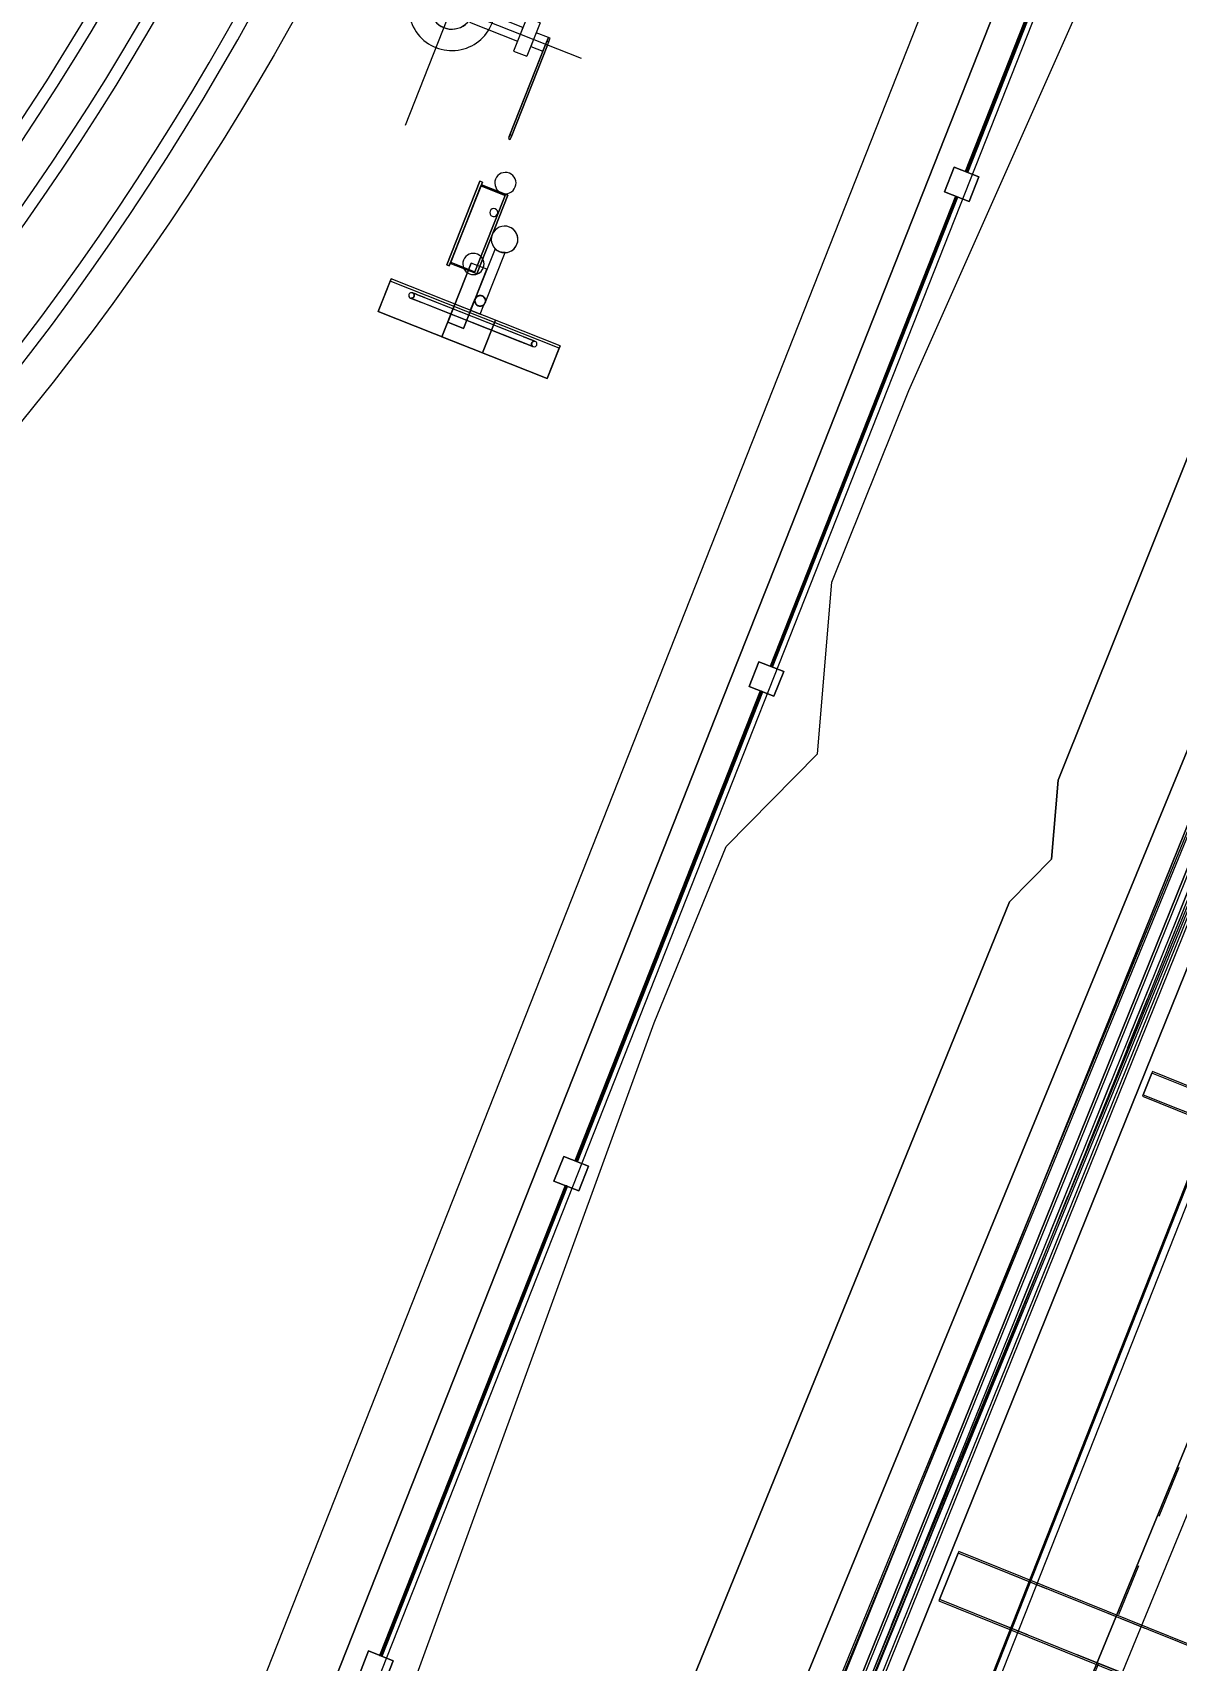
# Model space of a CAD drawing. Header units: metres. Extents: x -207 to 292, y -187 to 169.
# Drawn here: x -12.51 to -10.359, y -42.09 to -39.028 of the extents above; entities that cross this region are included whole.
import ezdxf

# ---------------------------------------------------------------- set-up
doc = ezdxf.new("R2010")
doc.units = ezdxf.units.M
doc.linetypes.add('Dash', pattern=[0.006, 0.003, -0.003])
doc.linetypes.add('Hidden', pattern=[0.007144, 0.004763, -0.002381])
for name, color, linetype, lineweight in [('A-FLOR-HRAL', 7, 'Continuous', 9), ('A-GLAZ-CWMG', 7, 'Continuous', 9), ('A-ROOF', 7, 'Continuous', 9), ('C-TOPO', 7, 'Continuous', 9), ('C-TOPO-LABL', 7, 'Continuous', 9), ('C-TOPO-MINR', 7, 'Continuous', 9), ('CERCO INTERIOR', 7, 'Continuous', 9), ('EQUIPOS PIS', 7, 'Continuous', 9), ('P-SANR-FIXT', 7, 'Continuous', 9), ('S-BEAM', 7, 'Continuous', 9), ('S-BEAM-HDLN', 7, 'Dash', 9), ('solera', 7, 'Continuous', 35)]:
    doc.layers.add(name, color=color, linetype=linetype, lineweight=lineweight)
doc.layers.add('PR10-ARQ-PL-001-Emplazamiento-C-1_dwg', color=7, linetype='Continuous', lineweight=9, true_color=0x767676)
doc.styles.add('Arial_2', font='arial.ttf', dxfattribs={"height": 1.125})

# ---------------------------------------------------------------- blocks, each defined once
blk = doc.blocks.new('M_Estanque-Terraza - M_Estanque-Terraza-2090154-PLANTA EMPLAZAMIENTO ACTUALIZADO')
at = {"layer": 'P-SANR-FIXT'}
for radius, end in [(5.1516, 360), (5.1516, 360), (5.1266, 0), (5.1266, 0), (4.9983, 0), (4.9755, 0), (4.9059, 360), (4.8832, 360)]:
    blk.add_arc((0, 0), radius, 180, end, dxfattribs=at)
blk = doc.blocks.new('Circular Mullion - 5mm-2127248-PLANTA EMPLAZAMIENTO ACTUALIZADO')
at = {"layer": 'A-GLAZ-CWMG'}
for p, q in [((-107.6478, -45.3968), (-107.9974, -46.2801)), ((-107.6455, -45.3977), (-107.9951, -46.281)), ((-107.9951, -46.281), (-107.6455, -45.3977)), ((-107.6455, -45.3977), (-107.6478, -45.3968)), ((-107.6432, -45.3986), (-107.6455, -45.3977)), ((-107.9927, -46.2819), (-107.6432, -45.3986)), ((-107.9974, -46.2801), (-107.9951, -46.281)), ((-107.9951, -46.281), (-107.9927, -46.2819))]:
    blk.add_line(p, q, dxfattribs=at)
blk = doc.blocks.new('Rectangular Mullion - 50 x 50 mm-2128568-PLANTA EMPLAZAMIENTO ACTUALIZADO')
at = {"layer": 'A-GLAZ-CWMG'}
for p, q in [((0.025, 0.025), (-0.025, 0.025)), ((-0.025, 0.025), (-0.025, -0.025)), ((0.025, -0.025), (0.025, 0.025)), ((-0.025, -0.025), (0.025, -0.025))]:
    blk.add_line(p, q, dxfattribs=at)
blk = doc.blocks.new('Rectangular Mullion - 50 x 50 mm-2128569-PLANTA EMPLAZAMIENTO ACTUALIZADO')
at = {"layer": 'A-GLAZ-CWMG'}
for p, q in [((-0.025, -0.025), (-0.025, 0.025)), ((-0.025, 0.025), (0.025, 0.025)), ((0.025, 0.025), (0.025, -0.025)), ((0.025, -0.025), (-0.025, -0.025))]:
    blk.add_line(p, q, dxfattribs=at)
blk = doc.blocks.new('M_Tuberia Alimentación-02 - M_Tuberia Alimentación-02-2155587-PLANTA EMPLAZAMIENTO ACTUALIZADO')
at = {"layer": 'P-SANR-FIXT'}
for p, q in [((0, 0), (0, 0.239)), ((-0.1897, 0.1905), (-0.1934, 0.1905)), ((-0.1934, 0.1905), (-0.1934, 0.186)), ((-0.1934, 0.1905), (-0.1934, 0.1828)), ((-0.1934, 0), (-0.1934, 0.186)), ((-0.1897, 0.1828), (-0.1897, 0.1905)), ((-0.1897, 0.186), (-0.1897, 0.1905)), ((-0.1897, 0.186), (-0.1897, 0)), ((-0.1934, 0.1828), (-0.1934, -0.0065)), ((-0.1934, 0.1828), (-0.1897, 0.1828)), ((-0.1897, -0.0065), (-0.1897, 0.1828)), ((-0.1384, 0.0338), (-0.165, 0.0338)), ((-0.165, 0), (-0.165, 0.0338)), ((-0.1384, 0), (-0.1384, 0.0338)), ((-0.1934, 0), (-0.1934, -0.0139)), ((-0.1934, 0), (-0.1897, 0)), ((-0.165, 0.0139), (-0.1897, 0.0139)), ((-0.1897, 0.0139), (-0.1897, 0)), ((-0.1897, -0.0139), (-0.1897, 0)), ((-0.1897, 0), (-0.1897, -0.0139)), ((-0.165, 0), (-0.165, 0.0139)), ((-0.165, -0.0139), (-0.165, 0)), ((-0.165, -0.0338), (-0.165, 0)), ((-0.0411, 0.0139), (-0.1384, 0.0139)), ((-0.1384, 0), (-0.1384, 0.0139)), ((-0.1384, -0.0338), (-0.1384, 0)), ((-0.1384, -0.0139), (-0.1384, 0)), ((-0.0411, 0), (-0.0411, 0.0139)), ((-0.0411, -0.0139), (-0.0411, 0)), ((0.0474, 0.0264), (0.0421, 0.0264)), ((0.0474, 0), (0.0474, 0.0264)), ((0.5661, 0.025), (0.0474, 0.025)), ((0.0474, 0), (0.0474, 0.025)), ((0.0474, -0.0264), (0.0474, 0)), ((0.5661, 0), (0.5661, 0.025)), ((-0.2622, 0), (0.3415, 0)), ((-0.1934, -0.0065), (-0.1897, -0.0065)), ((-0.1934, -0.0139), (-0.1897, -0.0139)), ((-0.1897, -0.0139), (-0.165, -0.0139)), ((-0.1384, -0.0139), (-0.0411, -0.0139)), ((0, 0), (0, -0.239)), ((0.0421, -0.0264), (0.0474, -0.0264)), ((0.0474, -0.025), (0.0474, 0)), ((0.0474, -0.025), (0.5661, -0.025)), ((0.5661, -0.025), (0.5661, 0)), ((-0.165, -0.0338), (-0.1384, -0.0338))]:
    blk.add_line(p, q, dxfattribs=at)
at = {"layer": 'P-SANR-FIXT', "flags": 128}
for points in [[(0.0421, 0.0264), (0.0405, 0.0264), (0.0388, 0.0264), (0.0371, 0.0264), (0.0354, 0.0264), (0.0338, 0.0264), (0.0321, 0.0264), (0.0305, 0.0264), (0.0289, 0.0264), (0.0273, 0.0264), (0.0257, 0.0264), (0.0242, 0.0264), (0.0227, 0.0264), (0.0212, 0.0264), (0.0198, 0.0264), (0.0183, 0.0264), (0.017, 0.0264), (0.0156, 0.0264), (0.0144, 0.0264), (0.0131, 0.0264), (0.0119, 0.0264), (0.0108, 0.0264), (0.0097, 0.0264), (0.0086, 0.0264), (0.0076, 0.0264), (0.0067, 0.0264), (0.0058, 0.0264), (0.005, 0.0264), (0.0042, 0.0264), (0.0035, 0.0264), (0.0029, 0.0264), (0.0023, 0.0264), (0.0018, 0.0264), (0.0013, 0.0264), (0.0009, 0.0264), (0.0006, 0.0264), (0.0004, 0.0264), (0.0002, 0.0264), (0.0001, 0.0264), (0, 0.0264)], [(0, -0.0264), (0, -0.0264), (0.0001, -0.0264), (0.0003, -0.0264), (0.0005, -0.0264), (0.0008, -0.0264), (0.0012, -0.0264), (0.0016, -0.0264), (0.0021, -0.0264), (0.0027, -0.0264), (0.0033, -0.0264), (0.004, -0.0264), (0.0048, -0.0264), (0.0056, -0.0264), (0.0064, -0.0264), (0.0074, -0.0264), (0.0083, -0.0264), (0.0094, -0.0264), (0.0105, -0.0264), (0.0116, -0.0264), (0.0128, -0.0264), (0.014, -0.0264), (0.0153, -0.0264), (0.0166, -0.0264), (0.018, -0.0264), (0.0194, -0.0264), (0.0208, -0.0264), (0.0223, -0.0264), (0.0238, -0.0264), (0.0253, -0.0264), (0.0269, -0.0264), (0.0285, -0.0264), (0.0301, -0.0264), (0.0317, -0.0264), (0.0333, -0.0264), (0.035, -0.0264), (0.0366, -0.0264), (0.0383, -0.0264), (0.04, -0.0264), (0.0417, -0.0264), (0.0421, -0.0264)]]:
    blk.add_lwpolyline(points, dxfattribs=at)
at = {"layer": 'P-SANR-FIXT'}
for radius, start, end in [(0.0814, 360, 180), (0.0814, 360, 180), (0.0814, 360, 180), (0.0814, 360, 180), (0.0411, 0, 180), (0.0411, 360, 180), (0.0411, 360, 180), (0.0411, 360, 180), (0.0411, 360, 180), (0.0411, 360, 180), (0.0814, 180, 360), (0.0814, 180, 360), (0.0814, 180, 360), (0.0814, 180, 360), (0.0411, 180, 0), (0.0411, 180, 360), (0.0411, 180, 360), (0.0411, 180, 360), (0.0411, 180, 360), (0.0411, 180, 360), (0.0264, 0, 180), (0.0264, 180, 0), (0.025, 0, 180), (0.025, 360, 180), (0.025, 180, 0), (0.025, 180, 360)]:
    blk.add_arc((0, 0), radius, start, end, dxfattribs=at)
blk = doc.blocks.new('M_Tuberia Control-01 - M_Tuberia Control-01-2159111-PLANTA EMPLAZAMIENTO ACTUALIZADO')
at = {"layer": 'P-SANR-FIXT'}
for p, q in [((0.1525, 0.1709), (0.1475, 0.1709)), ((0.1475, 0.1709), (0.2138, 0.1709)), ((0.1475, 0.1709), (0.1475, -0.1709)), ((0.1475, 0.1709), (0.1475, -0.1709)), ((0.2138, 0.1709), (0.1525, 0.1709)), ((0.1525, 0.1709), (0.1525, -0.1709)), ((0.1525, 0.1709), (0.1525, -0.1709)), ((0.2138, -0.1709), (0.2138, 0.1709)), ((0.2138, 0.1709), (0.2138, -0.1709)), ((0.1575, 0.1228), (0.1575, -0.1225)), ((0.1675, -0.1225), (0.1675, 0.1228)), ((0.1573, 0.0993), (0.1573, -0.099)), ((0.1677, -0.099), (0.1677, 0.0993)), ((0.2138, 0.0401), (0.1475, 0.0401)), ((0.1475, 0.0401), (0.2138, 0.0401)), ((0.1475, 0.0401), (0.1475, -0.0423)), ((0.1475, 0.0401), (0.1475, -0.0423)), ((0.2138, -0.0423), (0.2138, 0.0401)), ((0.2138, 0.0401), (0.2138, -0.0423)), ((0.1244, 0.01), (0.0229, 0.01)), ((0.1244, 0.01), (0.0229, 0.01)), ((0.1475, 0.0089), (0.129, 0.0089)), ((0.1475, -0.0011), (0.1475, 0.0089)), ((-0.0795, -0.025), (0.0795, -0.025)), ((0.0795, -0.025), (-0.0795, -0.025)), ((-0.0795, -0.0784), (-0.0795, -0.025)), ((-0.0795, -0.025), (-0.0795, -0.0784)), ((-0.077, -0.0294), (0.077, -0.0294)), ((0.077, -0.0294), (-0.077, -0.0294)), ((-0.077, -0.0294), (-0.077, -0.0784)), ((-0.077, -0.0784), (-0.077, -0.0294)), ((0.0229, -0.01), (0.1244, -0.01)), ((0.0229, -0.01), (0.1244, -0.01)), ((0.1841, -0.0103), (0.0646, -0.0103)), ((0.0646, -0.0103), (0.1841, -0.0103)), ((0.0646, -0.0103), (0.0646, -0.0423)), ((0.0646, -0.0103), (0.0646, -0.0423)), ((0.077, -0.0784), (0.077, -0.0294)), ((0.077, -0.0784), (0.077, -0.0294)), ((0.0795, -0.025), (0.0795, -0.0784)), ((0.0795, -0.025), (0.0795, -0.0784)), ((0.1244, -0.01), (0.1244, -0.0111)), ((0.1244, -0.0111), (0.1475, -0.0111)), ((0.1475, -0.0111), (0.1475, -0.0011)), ((0.1841, -0.0423), (0.1841, -0.0103)), ((0.1841, -0.0103), (0.1841, -0.0423)), ((0.1841, -0.0423), (0.0646, -0.0423)), ((0.0646, -0.0423), (0.1841, -0.0423)), ((0.2138, -0.0423), (0.1475, -0.0423)), ((0.1475, -0.0423), (0.2138, -0.0423)), ((0.0845, -0.0784), (-0.0845, -0.0784)), ((-0.0845, -0.0784), (0.0845, -0.0784)), ((-0.0845, -0.0784), (-0.0845, -0.0836)), ((-0.0845, -0.0784), (-0.0845, -0.0836)), ((0.0845, -0.0836), (-0.0845, -0.0836)), ((-0.0845, -0.0836), (0.0845, -0.0836)), ((-0.0795, -0.0784), (0.0795, -0.0784)), ((0.0795, -0.0784), (-0.0795, -0.0784)), ((0.077, -0.0784), (-0.077, -0.0784)), ((-0.077, -0.0784), (0.077, -0.0784)), ((0.0845, -0.0836), (0.0845, -0.0784)), ((0.0845, -0.0784), (0.0845, -0.0836)), ((0.2138, -0.1709), (0.1475, -0.1709)), ((0.1475, -0.1709), (0.1525, -0.1709)), ((0.1525, -0.1709), (0.2138, -0.1709))]:
    blk.add_line(p, q, dxfattribs=at)
at = {"layer": 'P-SANR-FIXT', "flags": 128}
for points in [[(0.1573, 0.1243), (0.1573, 0.1243), (0.1573, 0.1242), (0.1573, 0.1241), (0.1573, 0.124), (0.1573, 0.1238), (0.1573, 0.1236), (0.1573, 0.1233), (0.1573, 0.123), (0.1573, 0.1227), (0.1573, 0.1223), (0.1573, 0.1219), (0.1573, 0.1215), (0.1573, 0.121), (0.1573, 0.1205), (0.1573, 0.1199), (0.1573, 0.1193), (0.1573, 0.1187), (0.1573, 0.1181), (0.1573, 0.1174), (0.1573, 0.1167), (0.1573, 0.116), (0.1573, 0.1152), (0.1573, 0.1144), (0.1573, 0.1136), (0.1573, 0.1128), (0.1573, 0.1119), (0.1573, 0.1111), (0.1573, 0.1102), (0.1573, 0.1093), (0.1573, 0.1083), (0.1573, 0.1074), (0.1573, 0.1064), (0.1573, 0.1055), (0.1573, 0.1045), (0.1573, 0.1035), (0.1573, 0.1025), (0.1573, 0.1015), (0.1573, 0.1005), (0.1573, 0.0995), (0.1573, 0.0993)], [(0.1677, 0.0993), (0.1677, 0.1003), (0.1677, 0.1013), (0.1677, 0.1023), (0.1677, 0.1033), (0.1677, 0.1042), (0.1677, 0.1052), (0.1677, 0.1062), (0.1677, 0.1071), (0.1677, 0.1081), (0.1677, 0.109), (0.1677, 0.1099), (0.1677, 0.1108), (0.1677, 0.1117), (0.1677, 0.1126), (0.1677, 0.1134), (0.1677, 0.1142), (0.1677, 0.115), (0.1677, 0.1158), (0.1677, 0.1165), (0.1677, 0.1172), (0.1677, 0.1179), (0.1677, 0.1185), (0.1677, 0.1192), (0.1677, 0.1198), (0.1677, 0.1203), (0.1677, 0.1208), (0.1677, 0.1213), (0.1677, 0.1218), (0.1677, 0.1222), (0.1677, 0.1226), (0.1677, 0.1229), (0.1677, 0.1232), (0.1677, 0.1235), (0.1677, 0.1237), (0.1677, 0.1239), (0.1677, 0.1241), (0.1677, 0.1242), (0.1677, 0.1242), (0.1677, 0.1243)], [(0.1573, -0.099), (0.1573, -0.1), (0.1573, -0.101), (0.1573, -0.102), (0.1573, -0.103), (0.1573, -0.104), (0.1573, -0.1049), (0.1573, -0.1059), (0.1573, -0.1069), (0.1573, -0.1078), (0.1573, -0.1087), (0.1573, -0.1097), (0.1573, -0.1105), (0.1573, -0.1114), (0.1573, -0.1123), (0.1573, -0.1131), (0.1573, -0.1139), (0.1573, -0.1147), (0.1573, -0.1155), (0.1573, -0.1162), (0.1573, -0.1169), (0.1573, -0.1176), (0.1573, -0.1183), (0.1573, -0.1189), (0.1573, -0.1195), (0.1573, -0.12), (0.1573, -0.1206), (0.1573, -0.1211), (0.1573, -0.1215), (0.1573, -0.1219), (0.1573, -0.1223), (0.1573, -0.1226), (0.1573, -0.123), (0.1573, -0.1232), (0.1573, -0.1235), (0.1573, -0.1236), (0.1573, -0.1238), (0.1573, -0.1239), (0.1573, -0.124), (0.1573, -0.124)], [(0.1677, -0.124), (0.1677, -0.124), (0.1677, -0.1239), (0.1677, -0.1238), (0.1677, -0.1237), (0.1677, -0.1235), (0.1677, -0.1233), (0.1677, -0.123), (0.1677, -0.1227), (0.1677, -0.1224), (0.1677, -0.122), (0.1677, -0.1216), (0.1677, -0.1212), (0.1677, -0.1207), (0.1677, -0.1202), (0.1677, -0.1196), (0.1677, -0.1191), (0.1677, -0.1184), (0.1677, -0.1178), (0.1677, -0.1171), (0.1677, -0.1164), (0.1677, -0.1157), (0.1677, -0.1149), (0.1677, -0.1142), (0.1677, -0.1133), (0.1677, -0.1125), (0.1677, -0.1117), (0.1677, -0.1108), (0.1677, -0.1099), (0.1677, -0.109), (0.1677, -0.1081), (0.1677, -0.1071), (0.1677, -0.1062), (0.1677, -0.1052), (0.1677, -0.1042), (0.1677, -0.1033), (0.1677, -0.1023), (0.1677, -0.1013), (0.1677, -0.1003), (0.1677, -0.0993), (0.1677, -0.099)]]:
    blk.add_lwpolyline(points, dxfattribs=at)
at = {"layer": 'P-SANR-FIXT'}
for centre, radius, start, end in [((0.1625, 0.1243), 0.00518, 90, 270), ((0.1625, 0.1243), 0.00518, 270, 90), ((0, 0), 0.025, 360, 180), ((0, 0), 0.025, 0, 180), ((0, 0), 0.025, 180, 360), ((0.1244, 0), 0.01, 360, 180), ((0.1244, 0), 0.01, 0, 180), ((0.1244, 0), 0.01, 180, 360), ((0.1244, 0), 0.01, 180, 360), ((-0.099, -0.0375), 0.02, 0, 180), ((-0.099, -0.0375), 0.02, 0, 180), ((-0.0394, -0.0375), 0.0075, 360, 180), ((-0.0394, -0.0375), 0.0075, 0, 180), ((0, 0), 0.025, 180, 360), ((0.0646, -0.0375), 0.02, 360, 180), ((0.0646, -0.0375), 0.02, 0, 180), ((-0.099, -0.0375), 0.02, 180, 0), ((-0.099, -0.0375), 0.02, 180, 360), ((-0.0394, -0.0375), 0.0075, 180, 360), ((-0.0394, -0.0375), 0.0075, 180, 360), ((0.0646, -0.0375), 0.02, 180, 360), ((0.0646, -0.0375), 0.02, 180, 360), ((0.1625, -0.124), 0.00518, 90, 270), ((0.1625, -0.124), 0.00518, 270, 90)]:
    blk.add_arc(centre, radius, start, end, dxfattribs=at)
for points, knots in [([(0.1625, 0.1191), (0.1622, 0.1191), (0.1617, 0.1191), (0.161, 0.1193), (0.1606, 0.1194), (0.1602, 0.1196), (0.1598, 0.1198), (0.1595, 0.1201), (0.1591, 0.1203), (0.1588, 0.1206), (0.1586, 0.1209), (0.1584, 0.1211), (0.1582, 0.1213), (0.1581, 0.1215), (0.158, 0.1216), (0.1579, 0.1218), (0.1578, 0.1221), (0.1577, 0.1224), (0.1576, 0.1225), (0.1576, 0.1226), (0.1576, 0.1227), (0.1575, 0.1228), (0.1575, 0.1228), (0.1575, 0.1228), (0.1576, 0.1227), (0.1576, 0.1226), (0.1576, 0.1225), (0.1577, 0.1224), (0.1578, 0.1221), (0.1579, 0.1218), (0.158, 0.1216), (0.1581, 0.1215), (0.1582, 0.1213), (0.1584, 0.1211), (0.1586, 0.1209), (0.1588, 0.1206), (0.1591, 0.1203), (0.1595, 0.1201), (0.1598, 0.1198), (0.1602, 0.1196), (0.1606, 0.1194), (0.161, 0.1193), (0.1617, 0.1191), (0.1622, 0.1191), (0.1625, 0.1191)], [0, 0, 0, 0, 0.055556, 0.083333, 0.111111, 0.138889, 0.166667, 0.194444, 0.222222, 0.25, 0.277778, 0.305556, 0.319444, 0.333333, 0.347222, 0.361111, 0.388889, 0.416667, 0.430556, 0.444444, 0.458333, 0.472222, 0.5, 0.527778, 0.541667, 0.555556, 0.569444, 0.583333, 0.611111, 0.638889, 0.652778, 0.666667, 0.680556, 0.694444, 0.722222, 0.75, 0.777778, 0.805556, 0.833333, 0.861111, 0.888889, 0.916667, 0.944444, 1, 1, 1, 1]), ([(0.1625, 0.1191), (0.1628, 0.1191), (0.1633, 0.1191), (0.164, 0.1193), (0.1644, 0.1194), (0.1648, 0.1196), (0.1652, 0.1198), (0.1655, 0.1201), (0.1659, 0.1203), (0.1662, 0.1206), (0.1664, 0.1209), (0.1666, 0.1211), (0.1668, 0.1213), (0.1669, 0.1215), (0.167, 0.1216), (0.1671, 0.1218), (0.1672, 0.1221), (0.1673, 0.1224), (0.1674, 0.1225), (0.1674, 0.1226), (0.1674, 0.1227), (0.1675, 0.1228), (0.1675, 0.1228), (0.1675, 0.1228), (0.1674, 0.1227), (0.1674, 0.1226), (0.1674, 0.1225), (0.1673, 0.1224), (0.1672, 0.1221), (0.1671, 0.1218), (0.167, 0.1216), (0.1669, 0.1215), (0.1668, 0.1213), (0.1666, 0.1211), (0.1664, 0.1209), (0.1662, 0.1206), (0.1659, 0.1203), (0.1655, 0.1201), (0.1652, 0.1198), (0.1648, 0.1196), (0.1644, 0.1194), (0.164, 0.1193), (0.1633, 0.1191), (0.1628, 0.1191), (0.1625, 0.1191)], [0, 0, 0, 0, 0.055556, 0.083333, 0.111111, 0.138889, 0.166667, 0.194444, 0.222222, 0.25, 0.277778, 0.305556, 0.319444, 0.333333, 0.347222, 0.361111, 0.388889, 0.416667, 0.430556, 0.444444, 0.458333, 0.472222, 0.5, 0.527778, 0.541667, 0.555556, 0.569444, 0.583333, 0.611111, 0.638889, 0.652778, 0.666667, 0.680556, 0.694444, 0.722222, 0.75, 0.777778, 0.805556, 0.833333, 0.861111, 0.888889, 0.916667, 0.944444, 1, 1, 1, 1]), ([(0.025, 0), (0.025, 0.0008), (0.0249, 0.0023), (0.0245, 0.0051), (0.0239, 0.0073), (0.0234, 0.0088), (0.0232, 0.0094), (0.023, 0.0097), (0.0229, 0.0099), (0.0229, 0.01), (0.0229, 0.01)], [0, 0, 0, 0, 0.142857, 0.285714, 0.571429, 0.678571, 0.785714, 0.839286, 0.892857, 1, 1, 1, 1]), ([(0.0229, 0.01), (0.0229, 0.01), (0.023, 0.0098), (0.0234, 0.0088), (0.0242, 0.0067), (0.0248, 0.0034), (0.025, 0.0012), (0.025, 0)], [0, 0, 0, 0, 0.142857, 0.285714, 0.571429, 0.785714, 1, 1, 1, 1]), ([(0.025, 0), (0.025, 0.0008), (0.0249, 0.0023), (0.0245, 0.0051), (0.0239, 0.0073), (0.0234, 0.0088), (0.0232, 0.0094), (0.023, 0.0097), (0.0229, 0.0099), (0.0229, 0.01), (0.0229, 0.01)], [0, 0, 0, 0, 0.142857, 0.285714, 0.571429, 0.678571, 0.785714, 0.839286, 0.892857, 1, 1, 1, 1]), ([(0.0229, 0.01), (0.0229, 0.01), (0.023, 0.0098), (0.0234, 0.0088), (0.0242, 0.0067), (0.0248, 0.0034), (0.025, 0.0012), (0.025, 0)], [0, 0, 0, 0, 0.142857, 0.285714, 0.571429, 0.785714, 1, 1, 1, 1]), ([(0.1144, 0), (0.1144, 0.0005), (0.1144, 0.0011), (0.1146, 0.002), (0.1147, 0.0027), (0.1149, 0.0033), (0.1151, 0.0039), (0.1154, 0.0045), (0.1157, 0.005), (0.116, 0.0055), (0.1164, 0.006), (0.1167, 0.0065), (0.1171, 0.0069), (0.1175, 0.0073), (0.118, 0.0078), (0.1186, 0.0082), (0.1192, 0.0086), (0.1198, 0.0089), (0.1209, 0.0094), (0.1224, 0.0099), (0.1237, 0.01), (0.1244, 0.01)], [0, 0, 0, 0, 0.071429, 0.107143, 0.142857, 0.178571, 0.214286, 0.25, 0.285714, 0.321429, 0.357143, 0.392857, 0.428571, 0.464286, 0.5, 0.571429, 0.607143, 0.642857, 0.714286, 0.857143, 1, 1, 1, 1]), ([(0.1244, 0.01), (0.1237, 0.01), (0.1224, 0.0099), (0.1209, 0.0094), (0.1198, 0.0089), (0.1192, 0.0086), (0.1188, 0.0083), (0.1183, 0.008), (0.1179, 0.0076), (0.1175, 0.0073), (0.1171, 0.0069), (0.1167, 0.0065), (0.1164, 0.006), (0.116, 0.0055), (0.1157, 0.005), (0.1154, 0.0045), (0.1151, 0.0039), (0.1149, 0.0033), (0.1147, 0.0027), (0.1146, 0.002), (0.1144, 0.0011), (0.1144, 0.0005), (0.1144, 0)], [0, 0, 0, 0, 0.142857, 0.285714, 0.357143, 0.392857, 0.428571, 0.464286, 0.5, 0.535714, 0.571429, 0.607143, 0.642857, 0.678571, 0.714286, 0.75, 0.785714, 0.821429, 0.857143, 0.892857, 0.928571, 1, 1, 1, 1]), ([(0.1144, 0), (0.1144, 0.0005), (0.1144, 0.0011), (0.1146, 0.002), (0.1147, 0.0027), (0.1149, 0.0033), (0.1151, 0.0039), (0.1154, 0.0045), (0.1157, 0.005), (0.116, 0.0055), (0.1164, 0.006), (0.1167, 0.0065), (0.1171, 0.0069), (0.1175, 0.0073), (0.118, 0.0078), (0.1186, 0.0082), (0.1192, 0.0086), (0.1198, 0.0089), (0.1209, 0.0094), (0.1224, 0.0099), (0.1237, 0.01), (0.1244, 0.01)], [0, 0, 0, 0, 0.071429, 0.107143, 0.142857, 0.178571, 0.214286, 0.25, 0.285714, 0.321429, 0.357143, 0.392857, 0.428571, 0.464286, 0.5, 0.571429, 0.607143, 0.642857, 0.714286, 0.857143, 1, 1, 1, 1]), ([(0.1244, 0.01), (0.1237, 0.01), (0.1224, 0.0099), (0.1209, 0.0094), (0.1198, 0.0089), (0.1192, 0.0086), (0.1188, 0.0083), (0.1183, 0.008), (0.1179, 0.0076), (0.1175, 0.0073), (0.1171, 0.0069), (0.1167, 0.0065), (0.1164, 0.006), (0.116, 0.0055), (0.1157, 0.005), (0.1154, 0.0045), (0.1151, 0.0039), (0.1149, 0.0033), (0.1147, 0.0027), (0.1146, 0.002), (0.1144, 0.0011), (0.1144, 0.0005), (0.1144, 0)], [0, 0, 0, 0, 0.142857, 0.285714, 0.357143, 0.392857, 0.428571, 0.464286, 0.5, 0.535714, 0.571429, 0.607143, 0.642857, 0.678571, 0.714286, 0.75, 0.785714, 0.821429, 0.857143, 0.892857, 0.928571, 1, 1, 1, 1]), ([(0.1244, -0.01), (0.1237, -0.01), (0.1224, -0.0099), (0.1209, -0.0094), (0.1198, -0.0089), (0.1192, -0.0086), (0.1188, -0.0083), (0.1183, -0.008), (0.1179, -0.0076), (0.1175, -0.0073), (0.1171, -0.0069), (0.1167, -0.0065), (0.1164, -0.006), (0.116, -0.0055), (0.1157, -0.005), (0.1154, -0.0045), (0.1151, -0.0039), (0.1149, -0.0033), (0.1147, -0.0027), (0.1146, -0.002), (0.1144, -0.0011), (0.1144, -0.0005), (0.1144, 0)], [0, 0, 0, 0, 0.142857, 0.285714, 0.357143, 0.392857, 0.428571, 0.464286, 0.5, 0.535714, 0.571429, 0.607143, 0.642857, 0.678571, 0.714286, 0.75, 0.785714, 0.821429, 0.857143, 0.892857, 0.928571, 1, 1, 1, 1]), ([(0.1144, 0), (0.1144, -0.0005), (0.1144, -0.0011), (0.1146, -0.002), (0.1147, -0.0027), (0.1149, -0.0033), (0.1151, -0.0039), (0.1154, -0.0045), (0.1157, -0.005), (0.116, -0.0055), (0.1164, -0.006), (0.1167, -0.0065), (0.1171, -0.0069), (0.1175, -0.0073), (0.118, -0.0078), (0.1186, -0.0082), (0.1192, -0.0086), (0.1198, -0.0089), (0.1209, -0.0094), (0.1224, -0.0099), (0.1237, -0.01), (0.1244, -0.01)], [0, 0, 0, 0, 0.071429, 0.107143, 0.142857, 0.178571, 0.214286, 0.25, 0.285714, 0.321429, 0.357143, 0.392857, 0.428571, 0.464286, 0.5, 0.571429, 0.607143, 0.642857, 0.714286, 0.857143, 1, 1, 1, 1]), ([(0.1144, 0), (0.1144, -0.0005), (0.1144, -0.0011), (0.1146, -0.002), (0.1147, -0.0027), (0.1149, -0.0033), (0.1151, -0.0039), (0.1154, -0.0045), (0.1157, -0.005), (0.116, -0.0055), (0.1164, -0.006), (0.1167, -0.0065), (0.1171, -0.0069), (0.1175, -0.0073), (0.118, -0.0078), (0.1186, -0.0082), (0.1192, -0.0086), (0.1198, -0.0089), (0.1209, -0.0094), (0.1224, -0.0099), (0.1237, -0.01), (0.1244, -0.01)], [0, 0, 0, 0, 0.071429, 0.107143, 0.142857, 0.178571, 0.214286, 0.25, 0.285714, 0.321429, 0.357143, 0.392857, 0.428571, 0.464286, 0.5, 0.571429, 0.607143, 0.642857, 0.714286, 0.857143, 1, 1, 1, 1]), ([(0.1244, -0.01), (0.1237, -0.01), (0.1224, -0.0099), (0.1209, -0.0094), (0.1198, -0.0089), (0.1192, -0.0086), (0.1188, -0.0083), (0.1183, -0.008), (0.1179, -0.0076), (0.1175, -0.0073), (0.1171, -0.0069), (0.1167, -0.0065), (0.1164, -0.006), (0.116, -0.0055), (0.1157, -0.005), (0.1154, -0.0045), (0.1151, -0.0039), (0.1149, -0.0033), (0.1147, -0.0027), (0.1146, -0.002), (0.1144, -0.0011), (0.1144, -0.0005), (0.1144, 0)], [0, 0, 0, 0, 0.142857, 0.285714, 0.357143, 0.392857, 0.428571, 0.464286, 0.5, 0.535714, 0.571429, 0.607143, 0.642857, 0.678571, 0.714286, 0.75, 0.785714, 0.821429, 0.857143, 0.892857, 0.928571, 1, 1, 1, 1]), ([(0.1344, 0), (0.1344, 0.0006), (0.1343, 0.0015), (0.134, 0.0025), (0.1337, 0.0036), (0.1332, 0.0047), (0.1324, 0.0059), (0.1317, 0.0068), (0.1312, 0.0073), (0.1309, 0.0075), (0.1307, 0.0077), (0.1305, 0.0079), (0.1302, 0.0081), (0.1299, 0.0084), (0.1295, 0.0086), (0.1293, 0.0087), (0.1292, 0.0087), (0.1291, 0.0088), (0.129, 0.0088), (0.129, 0.0089), (0.129, 0.0088), (0.1291, 0.0088), (0.1292, 0.0087), (0.1293, 0.0087), (0.1295, 0.0086), (0.1299, 0.0084), (0.1302, 0.0081), (0.1305, 0.0079), (0.1307, 0.0077), (0.1309, 0.0075), (0.1312, 0.0073), (0.1317, 0.0068), (0.1324, 0.0059), (0.1332, 0.0047), (0.1337, 0.0036), (0.134, 0.0025), (0.1343, 0.0015), (0.1344, 0.0006), (0.1344, 0)], [0, 0, 0, 0, 0.055556, 0.083333, 0.111111, 0.166667, 0.222222, 0.277778, 0.305556, 0.319444, 0.333333, 0.347222, 0.361111, 0.388889, 0.416667, 0.430556, 0.444444, 0.458333, 0.472222, 0.5, 0.527778, 0.541667, 0.555556, 0.569444, 0.583333, 0.611111, 0.638889, 0.652778, 0.666667, 0.680556, 0.694444, 0.722222, 0.777778, 0.833333, 0.888889, 0.916667, 0.944444, 1, 1, 1, 1]), ([(0.025, 0), (0.025, -0.0008), (0.0249, -0.0023), (0.0245, -0.0051), (0.0239, -0.0073), (0.0234, -0.0088), (0.0232, -0.0094), (0.023, -0.0097), (0.0229, -0.0099), (0.0229, -0.01), (0.0229, -0.01)], [0, 0, 0, 0, 0.142857, 0.285714, 0.571429, 0.678571, 0.785714, 0.839286, 0.892857, 1, 1, 1, 1]), ([(0.0229, -0.01), (0.0229, -0.01), (0.023, -0.0098), (0.0234, -0.0088), (0.0242, -0.0067), (0.0248, -0.0034), (0.025, -0.0012), (0.025, 0)], [0, 0, 0, 0, 0.142857, 0.285714, 0.571429, 0.785714, 1, 1, 1, 1]), ([(0.025, 0), (0.025, -0.0008), (0.0249, -0.0023), (0.0245, -0.0051), (0.0239, -0.0073), (0.0234, -0.0088), (0.0232, -0.0094), (0.023, -0.0097), (0.0229, -0.0099), (0.0229, -0.01), (0.0229, -0.01)], [0, 0, 0, 0, 0.142857, 0.285714, 0.571429, 0.678571, 0.785714, 0.839286, 0.892857, 1, 1, 1, 1]), ([(0.0229, -0.01), (0.0229, -0.01), (0.023, -0.0098), (0.0234, -0.0088), (0.0242, -0.0067), (0.0248, -0.0034), (0.025, -0.0012), (0.025, 0)], [0, 0, 0, 0, 0.142857, 0.285714, 0.571429, 0.785714, 1, 1, 1, 1]), ([(0.1343, -0.0011), (0.1342, -0.0016), (0.1341, -0.0022), (0.1339, -0.003), (0.1337, -0.0036), (0.1334, -0.0042), (0.1332, -0.0048), (0.1329, -0.0052), (0.1327, -0.0056), (0.1325, -0.0058), (0.1323, -0.0061), (0.1321, -0.0064), (0.1318, -0.0067), (0.1314, -0.0071), (0.1311, -0.0074), (0.1309, -0.0075), (0.1307, -0.0077), (0.1304, -0.008), (0.13, -0.0082), (0.1296, -0.0085), (0.1293, -0.0087), (0.1292, -0.0088), (0.1291, -0.0088), (0.1289, -0.0089), (0.1288, -0.009), (0.1285, -0.0091), (0.128, -0.0093), (0.1276, -0.0095), (0.1272, -0.0096), (0.1269, -0.0097), (0.1266, -0.0098), (0.1262, -0.0098), (0.1255, -0.01), (0.1248, -0.01), (0.1244, -0.01)], [0, 0, 0, 0, 0.083333, 0.125, 0.166667, 0.208333, 0.25, 0.291667, 0.3125, 0.333333, 0.354167, 0.375, 0.416667, 0.458333, 0.479167, 0.5, 0.520833, 0.541667, 0.583333, 0.625, 0.645833, 0.65625, 0.666667, 0.677083, 0.6875, 0.708333, 0.75, 0.791667, 0.8125, 0.833333, 0.854167, 0.875, 0.916667, 1, 1, 1, 1]), ([(0.1244, -0.01), (0.1248, -0.01), (0.1255, -0.01), (0.1262, -0.0098), (0.1266, -0.0098), (0.1269, -0.0097), (0.1272, -0.0096), (0.1276, -0.0095), (0.128, -0.0093), (0.1285, -0.0091), (0.1288, -0.009), (0.1289, -0.0089), (0.1291, -0.0088), (0.1292, -0.0088), (0.1293, -0.0087), (0.1296, -0.0085), (0.13, -0.0082), (0.1304, -0.008), (0.1307, -0.0077), (0.1309, -0.0075), (0.1311, -0.0074), (0.1314, -0.0071), (0.1318, -0.0067), (0.1321, -0.0064), (0.1323, -0.0061), (0.1325, -0.0058), (0.1327, -0.0056), (0.1329, -0.0052), (0.1332, -0.0048), (0.1334, -0.0042), (0.1337, -0.0036), (0.1339, -0.003), (0.1341, -0.0022), (0.1342, -0.0016), (0.1343, -0.0011)], [0, 0, 0, 0, 0.083333, 0.125, 0.145833, 0.166667, 0.1875, 0.208333, 0.25, 0.291667, 0.3125, 0.322917, 0.333333, 0.34375, 0.354167, 0.375, 0.416667, 0.458333, 0.479167, 0.5, 0.520833, 0.541667, 0.583333, 0.625, 0.645833, 0.666667, 0.6875, 0.708333, 0.75, 0.791667, 0.833333, 0.875, 0.916667, 1, 1, 1, 1]), ([(0.1625, -0.1188), (0.1622, -0.1188), (0.1617, -0.1189), (0.161, -0.119), (0.1606, -0.1192), (0.1602, -0.1194), (0.1598, -0.1196), (0.1595, -0.1198), (0.1591, -0.1201), (0.1588, -0.1203), (0.1586, -0.1206), (0.1584, -0.1209), (0.1582, -0.1211), (0.1581, -0.1212), (0.158, -0.1214), (0.1579, -0.1216), (0.1578, -0.1219), (0.1577, -0.1221), (0.1576, -0.1223), (0.1576, -0.1224), (0.1576, -0.1224), (0.1575, -0.1225), (0.1575, -0.1225), (0.1575, -0.1225), (0.1576, -0.1224), (0.1576, -0.1224), (0.1576, -0.1223), (0.1577, -0.1221), (0.1578, -0.1219), (0.1579, -0.1216), (0.158, -0.1214), (0.1581, -0.1212), (0.1582, -0.1211), (0.1584, -0.1209), (0.1586, -0.1206), (0.1588, -0.1203), (0.1591, -0.1201), (0.1595, -0.1198), (0.1598, -0.1196), (0.1602, -0.1194), (0.1606, -0.1192), (0.161, -0.119), (0.1617, -0.1189), (0.1622, -0.1188), (0.1625, -0.1188)], [0, 0, 0, 0, 0.055556, 0.083333, 0.111111, 0.138889, 0.166667, 0.194444, 0.222222, 0.25, 0.277778, 0.305556, 0.319444, 0.333333, 0.347222, 0.361111, 0.388889, 0.416667, 0.430556, 0.444444, 0.458333, 0.472222, 0.5, 0.527778, 0.541667, 0.555556, 0.569444, 0.583333, 0.611111, 0.638889, 0.652778, 0.666667, 0.680556, 0.694444, 0.722222, 0.75, 0.777778, 0.805556, 0.833333, 0.861111, 0.888889, 0.916667, 0.944444, 1, 1, 1, 1]), ([(0.1625, -0.1188), (0.1628, -0.1188), (0.1633, -0.1189), (0.164, -0.119), (0.1644, -0.1192), (0.1648, -0.1194), (0.1652, -0.1196), (0.1655, -0.1198), (0.1659, -0.1201), (0.1662, -0.1203), (0.1664, -0.1206), (0.1666, -0.1209), (0.1668, -0.1211), (0.1669, -0.1212), (0.167, -0.1214), (0.1671, -0.1216), (0.1672, -0.1219), (0.1673, -0.1221), (0.1674, -0.1223), (0.1674, -0.1224), (0.1674, -0.1224), (0.1675, -0.1225), (0.1675, -0.1225), (0.1675, -0.1225), (0.1674, -0.1224), (0.1674, -0.1224), (0.1674, -0.1223), (0.1673, -0.1221), (0.1672, -0.1219), (0.1671, -0.1216), (0.167, -0.1214), (0.1669, -0.1212), (0.1668, -0.1211), (0.1666, -0.1209), (0.1664, -0.1206), (0.1662, -0.1203), (0.1659, -0.1201), (0.1655, -0.1198), (0.1652, -0.1196), (0.1648, -0.1194), (0.1644, -0.1192), (0.164, -0.119), (0.1633, -0.1189), (0.1628, -0.1188), (0.1625, -0.1188)], [0, 0, 0, 0, 0.055556, 0.083333, 0.111111, 0.138889, 0.166667, 0.194444, 0.222222, 0.25, 0.277778, 0.305556, 0.319444, 0.333333, 0.347222, 0.361111, 0.388889, 0.416667, 0.430556, 0.444444, 0.458333, 0.472222, 0.5, 0.527778, 0.541667, 0.555556, 0.569444, 0.583333, 0.611111, 0.638889, 0.652778, 0.666667, 0.680556, 0.694444, 0.722222, 0.75, 0.777778, 0.805556, 0.833333, 0.861111, 0.888889, 0.916667, 0.944444, 1, 1, 1, 1])]:
    blk.add_open_spline(points, degree=3, knots=knots, dxfattribs=at)
for points in [[(0.1344, 0), (0.1344, -0.0002), (0.1343, -0.0006), (0.1343, -0.0009), (0.1343, -0.0011)], [(0.1343, -0.0011), (0.1343, -0.0009), (0.1343, -0.0006), (0.1344, -0.0002), (0.1344, 0)]]:
    blk.add_open_spline(points, degree=3, dxfattribs=at)
blk = doc.blocks.new('RHS-Rectangular Hollow Section - 100x40 mm-2386058-PLANTA EMPLAZAMIENTO ACTUALIZADO')
at = {"layer": 'S-BEAM'}
for p, q in [((-9.3567, -38.1405), (-13.9519, -49.3297)), ((-9.3534, -38.1419), (-13.9486, -49.3311)), ((-13.9023, -49.3501), (-9.3071, -38.1609)), ((-13.899, -49.3514), (-9.3037, -38.1623))]:
    blk.add_line(p, q, dxfattribs=at)
blk = doc.blocks.new('M_S Shapes - 200x100 mm-2390290-PLANTA EMPLAZAMIENTO ACTUALIZADO')
at = {"layer": 'S-BEAM'}
for p, q in [((2.9358, 0.05), (-2.9359, 0.05)), ((-2.9359, 0.05), (2.9358, 0.05)), ((2.9358, 0.05), (-2.9359, 0.05)), ((-2.9359, 0.0024), (2.9358, 0.0024)), ((2.9358, -0.0025), (-2.9359, -0.0025)), ((-2.9359, -0.05), (2.9358, -0.05)), ((2.9358, -0.05), (-2.9359, -0.05)), ((2.9358, -0.05), (-2.9359, -0.05))]:
    blk.add_line(p, q, dxfattribs=at)
at = {"layer": 'S-BEAM-HDLN'}
for p, q in [((-2.9359, 0.0024), (2.9358, 0.0024)), ((2.9358, -0.0025), (-2.9359, -0.0025))]:
    blk.add_line(p, q, dxfattribs=at)
blk = doc.blocks.new('M_HSS Square - 100 x 100 mm-2390386-PLANTA EMPLAZAMIENTO ACTUALIZADO')
at = {"layer": 'S-BEAM'}
for p, q in [((0.6895, 0.05), (-0.6895, 0.05)), ((-0.6895, 0.05), (-0.6895, 0.04364)), ((-0.6895, 0.05), (-0.6895, 0.04364)), ((0.6895, 0.04682), (-0.6895, 0.04682)), ((-0.6895, 0.04364), (-0.6895, 0.04682)), ((-0.6895, 0.04364), (-0.6895, 0.04682)), ((-0.6895, -0.04364), (-0.6895, 0.04364)), ((-0.6895, 0.04364), (-0.6895, -0.04364)), ((-0.6895, 0.04364), (-0.6895, -0.04364)), ((-0.6895, -0.04364), (-0.6895, 0.04364)), ((0.6895, 0.04364), (0.6895, 0.05)), ((0.6895, 0.04364), (0.6895, 0.05)), ((0.6895, 0.04682), (0.6895, 0.04364)), ((0.6895, 0.04682), (0.6895, 0.04364)), ((0.6895, -0.04364), (0.6895, 0.04364)), ((0.6895, 0.04364), (0.6895, -0.04364)), ((0.6895, 0.04364), (0.6895, -0.04364)), ((0.6895, -0.04364), (0.6895, 0.04364)), ((-0.6895, -0.04364), (-0.6895, -0.05)), ((-0.6895, -0.04364), (-0.6895, -0.05)), ((-0.6895, -0.04682), (-0.6895, -0.04364)), ((-0.6895, -0.04682), (-0.6895, -0.04364)), ((-0.6895, -0.04682), (0.6895, -0.04682)), ((-0.6895, -0.05), (0.6895, -0.05)), ((0.6895, -0.05), (0.6895, -0.04364)), ((0.6895, -0.05), (0.6895, -0.04364)), ((0.6895, -0.04364), (0.6895, -0.04682)), ((0.6895, -0.04364), (0.6895, -0.04682))]:
    blk.add_line(p, q, dxfattribs=at)
at = {"layer": 'S-BEAM', "linetype": 'Hidden'}
for p, q in [((0.6895, 0.04682), (-0.6895, 0.04682)), ((0.6895, -0.04682), (-0.6895, -0.04682))]:
    blk.add_line(p, q, dxfattribs=at)
blk = doc.blocks.new('M_HSS Square - 50 x 50 mm-2390655-PLANTA EMPLAZAMIENTO ACTUALIZADO')
at = {"layer": 'S-BEAM'}
for p, q in [((0.6895, 0.025), (-0.6895, 0.025)), ((-0.6895, 0.025), (-0.6895, 0.01864)), ((-0.6895, 0.025), (-0.6895, 0.01864)), ((0.6895, 0.02182), (-0.6895, 0.02182)), ((-0.6895, 0.01864), (-0.6895, 0.02182)), ((-0.6895, 0.01864), (-0.6895, 0.02182)), ((-0.6895, -0.01864), (-0.6895, 0.01864)), ((-0.6895, 0.01864), (-0.6895, -0.01864)), ((-0.6895, 0.01864), (-0.6895, -0.01864)), ((-0.6895, -0.01864), (-0.6895, 0.01864)), ((0.6895, 0.01864), (0.6895, 0.025)), ((0.6895, 0.01864), (0.6895, 0.025)), ((0.6895, 0.02182), (0.6895, 0.01864)), ((0.6895, 0.02182), (0.6895, 0.01864)), ((0.6895, -0.01864), (0.6895, 0.01864)), ((0.6895, 0.01864), (0.6895, -0.01864)), ((0.6895, 0.01864), (0.6895, -0.01864)), ((0.6895, -0.01864), (0.6895, 0.01864)), ((-0.6895, -0.01864), (-0.6895, -0.025)), ((-0.6895, -0.01864), (-0.6895, -0.025)), ((-0.6895, -0.02182), (-0.6895, -0.01864)), ((-0.6895, -0.02182), (-0.6895, -0.01864)), ((-0.6895, -0.02182), (0.6895, -0.02182)), ((-0.6895, -0.025), (0.6895, -0.025)), ((0.6895, -0.025), (0.6895, -0.01864)), ((0.6895, -0.025), (0.6895, -0.01864)), ((0.6895, -0.01864), (0.6895, -0.02182)), ((0.6895, -0.01864), (0.6895, -0.02182))]:
    blk.add_line(p, q, dxfattribs=at)
at = {"layer": 'S-BEAM', "linetype": 'Hidden'}
for p, q in [((0.6895, 0.02182), (-0.6895, 0.02182)), ((0.6895, -0.02182), (-0.6895, -0.02182))]:
    blk.add_line(p, q, dxfattribs=at)
blk = doc.blocks.new('M_L-Angle - L51X51X3_2-2392227-PLANTA EMPLAZAMIENTO ACTUALIZADO')
at = {"layer": 'S-BEAM'}
for p, q in [((5.9495, 0.0136), (-5.9495, 0.0136)), ((-5.9495, 0.0136), (5.9495, 0.0136)), ((-5.9495, -0.0372), (5.9495, -0.0372))]:
    blk.add_line(p, q, dxfattribs=at)
at = {"layer": 'S-BEAM', "linetype": 'Hidden'}
blk.add_line((-5.9495, 0.0104), (5.9495, 0.0104), dxfattribs=at)
blk = doc.blocks.new('Railing - Railing-2402032-PLANTA EMPLAZAMIENTO ACTUALIZADO')
at = {"layer": 'A-FLOR-HRAL'}
for p, q in [((-9.3576, -38.1849), (-11.6036, -43.7463)), ((-11.5758, -43.7576), (-9.3298, -38.1961))]:
    blk.add_line(p, q, dxfattribs=at)
blk = doc.blocks.new('Top Rail Type - Top Rail_Internal_-2402045-PLANTA EMPLAZAMIENTO ACTUALIZADO')
at = {"layer": 'A-FLOR-HRAL'}
for p, q in [((-9.3622, -38.183), (-11.6082, -43.7445)), ((-11.5711, -43.7595), (-9.3251, -38.198))]:
    blk.add_line(p, q, dxfattribs=at)
blk = doc.blocks.new('Top Rail Type - Top Rail_Internal_-V26-PLANTA EMPLAZAMIENTO ACTUALIZADO')
at = {"layer": 'A-FLOR-HRAL'}
for p, q in [((-11.6082, -43.7445), (-9.3622, -38.183)), ((-11.5711, -43.7595), (-9.3251, -38.198))]:
    blk.add_line(p, q, dxfattribs=at)
blk = doc.blocks.new('YADRAN_LASQUEMAS_ARQ_MO_002_TERRAZAS_rvt-1-PLANTA EMPLAZAMIENTO ACTUALIZADO')
at = {"layer": 'A-ROOF'}
for p, q in [((-9.4098, -38.1201), (-14.0067, -49.2998)), ((-14.0067, -49.2998), (-9.4098, -38.1201))]:
    blk.add_line(p, q, dxfattribs=at)
at = {"layer": 'A-FLOR-HRAL', "lineweight": 9}
for name in ['Top Rail Type - Top Rail_Internal_-2402045-PLANTA EMPLAZAMIENTO ACTUALIZADO', 'Top Rail Type - Top Rail_Internal_-V26-PLANTA EMPLAZAMIENTO ACTUALIZADO', 'Railing - Railing-2402032-PLANTA EMPLAZAMIENTO ACTUALIZADO']:
    blk.add_blockref(name, (0, 0), dxfattribs=at)
at = {"layer": 'A-GLAZ-CWMG', "lineweight": 9, "rotation": 0.04732021557798028}
for p in [(97.2033, 7.0796), (97.2033, 7.0796), (97.2033, 7.0796), (97.2033, 7.0796), (96.8361, 6.1494), (96.8361, 6.1494), (96.8361, 6.1494), (96.8361, 6.1494), (96.469, 5.2193), (96.469, 5.2193), (96.469, 5.2193), (96.469, 5.2193), (96.1018, 4.2891), (96.1018, 4.2891), (96.1018, 4.2891), (96.1018, 4.2891)]:
    blk.add_blockref('Circular Mullion - 5mm-2127248-PLANTA EMPLAZAMIENTO ACTUALIZADO', p, dxfattribs=at)
at = {"layer": 'A-GLAZ-CWMG', "lineweight": 9, "extrusion": (0, 0, -1), "rotation": 111.5426797844188}
for name, p in [('Rectangular Mullion - 50 x 50 mm-2128568-PLANTA EMPLAZAMIENTO ACTUALIZADO', (10.7626, -39.3139)), ('Rectangular Mullion - 50 x 50 mm-2128569-PLANTA EMPLAZAMIENTO ACTUALIZADO', (10.7626, -39.3139)), ('Rectangular Mullion - 50 x 50 mm-2128568-PLANTA EMPLAZAMIENTO ACTUALIZADO', (11.1298, -40.244)), ('Rectangular Mullion - 50 x 50 mm-2128569-PLANTA EMPLAZAMIENTO ACTUALIZADO', (11.1298, -40.244)), ('Rectangular Mullion - 50 x 50 mm-2128568-PLANTA EMPLAZAMIENTO ACTUALIZADO', (11.497, -41.1742)), ('Rectangular Mullion - 50 x 50 mm-2128569-PLANTA EMPLAZAMIENTO ACTUALIZADO', (11.497, -41.1742)), ('Rectangular Mullion - 50 x 50 mm-2128568-PLANTA EMPLAZAMIENTO ACTUALIZADO', (11.8642, -42.1043)), ('Rectangular Mullion - 50 x 50 mm-2128569-PLANTA EMPLAZAMIENTO ACTUALIZADO', (11.8642, -42.1043))]:
    blk.add_blockref(name, p, dxfattribs=at)
at = {"layer": 'P-SANR-FIXT', "lineweight": 9}
for name, p, rotation in [('M_Estanque-Terraza - M_Estanque-Terraza-2090154-PLANTA EMPLAZAMIENTO ACTUALIZADO', (-16.6027, -36.4948), 338.4099999999997), ('M_Tuberia Alimentación-02 - M_Tuberia Alimentación-02-2155587-PLANTA EMPLAZAMIENTO ACTUALIZADO', (-11.7215, -38.981), 158.4099999999997), ('M_Tuberia Control-01 - M_Tuberia Control-01-2159111-PLANTA EMPLAZAMIENTO ACTUALIZADO', (-11.6223, -39.4174), 248.4099999999987)]:
    blk.add_blockref(name, p, dxfattribs=dict(at, rotation=rotation))
at = {"layer": 'S-BEAM', "lineweight": 9}
blk.add_blockref('RHS-Rectangular Hollow Section - 100x40 mm-2386058-PLANTA EMPLAZAMIENTO ACTUALIZADO', (0, 0), dxfattribs=at)
for name, p, rotation in [('M_S Shapes - 200x100 mm-2390290-PLANTA EMPLAZAMIENTO ACTUALIZADO', (-10.4667, -40.9712), 68.00878160786547), ('M_L-Angle - L51X51X3_2-2392227-PLANTA EMPLAZAMIENTO ACTUALIZADO', (-11.2366, -43.9043), 67.67284406061724), ('M_HSS Square - 50 x 50 mm-2390655-PLANTA EMPLAZAMIENTO ACTUALIZADO', (-9.7733, -41.2631), 338.0807901276604), ('M_HSS Square - 100 x 100 mm-2390386-PLANTA EMPLAZAMIENTO ACTUALIZADO', (-10.1471, -42.1888), 338.075454428535)]:
    blk.add_blockref(name, p, dxfattribs=dict(at, rotation=rotation))
blk = doc.blocks.new('PR10-ARQ-PL-001-Emplazamiento-C-1_dwg-674643-PLANTA EMPLAZAMIENTO ACTUALIZADO')
at = {"layer": 'C-TOPO', "flags": 128}
for points in [[(-3.2884, -23.3105), (-7.0334, -32.8081), (-9.2183, -38.3493), (-11.9443, -45.2626), (-14.7185, -52.2983), (-17.7923, -60.0938), (-21.8942, -70.4965), (-23.3623, -74.2199), (-25.7635, -80.3093), (-26.1913, -81.0628), (-25.7635, -80.3093), (-23.3623, -74.2199), (-21.8942, -70.4965), (-17.7923, -60.0938), (-14.7185, -52.2983), (-11.9443, -45.2626), (-9.2183, -38.3493), (-7.0334, -32.8081), (-3.2884, -23.3105)], [(-38.5222, 3.3725), (-63.7955, -60.7665), (-64.7868, -63.3025), (-65.4417, -65.5595), (-65.5127, -67.7955), (-65.1875, -69.3405), (-63.7201, -71.9055), (-61.8561, -73.5375), (-59.3298, -74.6215), (-56.1311, -75.9085), (-44.7275, -80.4825), (-36.2103, -83.8085), (-33.8783, -84.4315), (-31.1411, -84.3925), (-28.353, -83.2365), (-25.9685, -80.4715), (-25.0393, -78.3455), (-19.5485, -64.5105), (-16.745, -57.4445), (-5.944, -30.1085), (-2.2967, -20.7935)], [(-5.7495, -26.4767), (-7.2133, -30.1759), (-7.3421, -30.5016), (-8.8019, -34.1909), (-9.8715, -36.894), (-11.0947, -39.9854), (-11.1996, -40.2505), (-11.3135, -40.5382), (-12.5822, -43.7447), (-13.3371, -45.6524), (-14.3464, -48.2033), (-14.4734, -48.5242), (-15.6767, -51.5653), (-16.7358, -54.2419), (-17.7766, -56.8723), (-19.138, -60.3128), (-19.2167, -60.5118), (-19.2769, -60.664), (-20.6222, -64.0639), (-21.9057, -67.3077)], [(-21.9057, -67.3077), (-20.6222, -64.0639), (-19.2769, -60.664), (-19.2167, -60.5118), (-19.138, -60.3128), (-17.7766, -56.8723), (-16.7358, -54.2419), (-15.6767, -51.5653), (-14.4734, -48.5242), (-14.3464, -48.2033), (-13.3371, -45.6524), (-12.5822, -43.7447), (-11.3135, -40.5382), (-11.1996, -40.2505), (-11.0947, -39.9854), (-9.8715, -36.894), (-8.8019, -34.1909), (-7.3421, -30.5016), (-7.2133, -30.1759), (-5.7495, -26.4767)]]:
    blk.add_lwpolyline(points, dxfattribs=at)
at = {"layer": 'C-TOPO-MINR', "color": 9, "true_color": 0xc0c0c0, "flags": 128}
for points in [[(-15.366, -51.5366), (-14.4733, -49.0063), (-14.2936, -48.5107), (-14.1558, -48.3547), (-14.1806, -48.2375), (-13.2822, -46.1379), (-13.1326, -45.7396), (-12.5424, -44.0514), (-12.451, -43.7833), (-12.3886, -43.7676), (-11.3407, -40.891), (-11.2055, -40.5592), (-11.0337, -40.385), (-11.0069, -40.0622), (-10.8622, -39.7014), (-9.706, -37.1004)], [(-9.2085, -37.1402), (-9.735, -38.3246), (-10.581, -40.4344), (-10.5934, -40.5829), (-10.6724, -40.6631), (-11.4749, -42.6325), (-11.943, -43.9175), (-11.9709, -43.9245), (-12.3964, -45.1735), (-12.6537, -45.9094), (-13.2562, -47.5131), (-13.6159, -48.3538), (-13.606, -48.4008), (-13.6612, -48.4632), (-14.4732, -50.7024), (-14.6794, -51.287)]]:
    blk.add_lwpolyline(points, dxfattribs=at)
at = {"layer": 'CERCO INTERIOR'}
blk.add_line((-27.0945, -80.1429), (0.3922, -10.5648), dxfattribs=at)
at = {"layer": 'CERCO INTERIOR', "flags": 128}
blk.add_lwpolyline([(-26.8741, -80.1294), (-28.514, -82.005), (-30.8001, -83.2053), (-33.4752, -83.4056), (-60.3697, -72.8347), (-62.4829, -71.5802), (-63.9697, -69.4823), (-64.498, -67.058), (-63.9585, -64.4298), (-36.3095, 6.0376), (-35.1236, 8.298), (-33.1334, 9.8905), (-30.636, 10.5944), (-28.0565, 10.3374), (-2.0459, 0.0167), (-0.0433, -1.295), (1.477, -3.3782), (1.9717, -5.8104), (1.4969, -8.3035), (0.5782, -10.6383), (-26.9308, -80.2728)], dxfattribs=at)
at = {"layer": 'EQUIPOS PIS'}
blk.add_circle((-16.5209, -36.5082), 5.1472, dxfattribs=at)
at = {"layer": 'solera'}
blk.add_line((2.6208, -8.3244), (-25.7635, -80.3093), dxfattribs=at)

msp = doc.modelspace()

# ---------------------------------------------------------------- linework, layer by layer
at = {"layer": 'C-TOPO'}
for p, q in [((-16.745, -57.4445), (-5.944, -30.1085)), ((-9.8715, -36.894), (-11.0947, -39.9854)), ((-11.0947, -39.9854), (-9.8715, -36.894)), ((-11.9443, -45.2626), (-9.2183, -38.3493)), ((-9.2183, -38.3493), (-11.9443, -45.2626)), ((-11.0947, -39.9854), (-11.1996, -40.2505)), ((-11.1996, -40.2505), (-11.0947, -39.9854)), ((-11.1996, -40.2505), (-11.3135, -40.5382)), ((-11.3135, -40.5382), (-11.1996, -40.2505)), ((-11.3135, -40.5382), (-12.5822, -43.7447)), ((-12.5822, -43.7447), (-11.3135, -40.5382))]:
    msp.add_line(p, q, dxfattribs=at)
at = {"layer": 'C-TOPO-MINR', "color": 9, "true_color": 0xc0c0c0, "flags": 128}
for points in [[(-15.366, -51.5366), (-14.4733, -49.0063), (-14.2936, -48.5107), (-14.1558, -48.3547), (-14.1806, -48.2375), (-13.2822, -46.1379), (-13.1326, -45.7396), (-12.5424, -44.0514), (-12.451, -43.7833), (-12.3886, -43.7676), (-11.3407, -40.891), (-11.2055, -40.5592), (-11.0337, -40.385), (-11.0069, -40.0622), (-10.8622, -39.7014), (-9.706, -37.1004)], [(-14.7975, -51.6219), (-14.4732, -50.7024), (-13.6612, -48.4632), (-13.606, -48.4008), (-13.6159, -48.3538), (-13.2562, -47.5131), (-12.6537, -45.9094), (-12.3964, -45.1735), (-11.9709, -43.9245), (-11.943, -43.9175), (-11.4749, -42.6325), (-10.6724, -40.6631), (-10.5934, -40.5829), (-10.581, -40.4344), (-9.735, -38.3246), (-9.2085, -37.1402)]]:
    msp.add_lwpolyline(points, dxfattribs=at)

# ---------------------------------------------------------------- block references
at = {"lineweight": 5}
msp.add_blockref('YADRAN_LASQUEMAS_ARQ_MO_002_TERRAZAS_rvt-1-PLANTA EMPLAZAMIENTO ACTUALIZADO', (0, 0), dxfattribs=at)
at = {"layer": 'PR10-ARQ-PL-001-Emplazamiento-C-1_dwg', "color": 7}
msp.add_blockref('PR10-ARQ-PL-001-Emplazamiento-C-1_dwg-674643-PLANTA EMPLAZAMIENTO ACTUALIZADO', (0, 0), dxfattribs=at)

# ---------------------------------------------------------------- next in the draw order: texts
at = {"layer": 'C-TOPO-LABL', "insert": (-10.4395, -38.4245), "char_height": 1.125, "width": 5.742491, "attachment_point": 1, "rotation": 66.6533, "line_spacing_factor": 0.941778, "style": 'Arial_2', "bg_fill": 3, "box_fill_scale": 1.25, "bg_fill_color": 256, "bg_fill_true_color": 13158600, "bg_fill_transparency": 0}
msp.add_mtext(' 24.03 ', dxfattribs=at)

# ---------------------------------------------------------------- next in the draw order: texts
at = {"layer": 'C-TOPO-LABL', "insert": (-9.5618, -34.6082), "char_height": 1.125, "width": 5.742491, "attachment_point": 1, "rotation": 280.0656, "line_spacing_factor": 0.941778, "style": 'Arial_2', "bg_fill": 3, "box_fill_scale": 1.25, "bg_fill_color": 256, "bg_fill_true_color": 13158600, "bg_fill_transparency": 0}
msp.add_mtext(' 24.23 ', dxfattribs=at)

doc.saveas('drawing.dxf')
